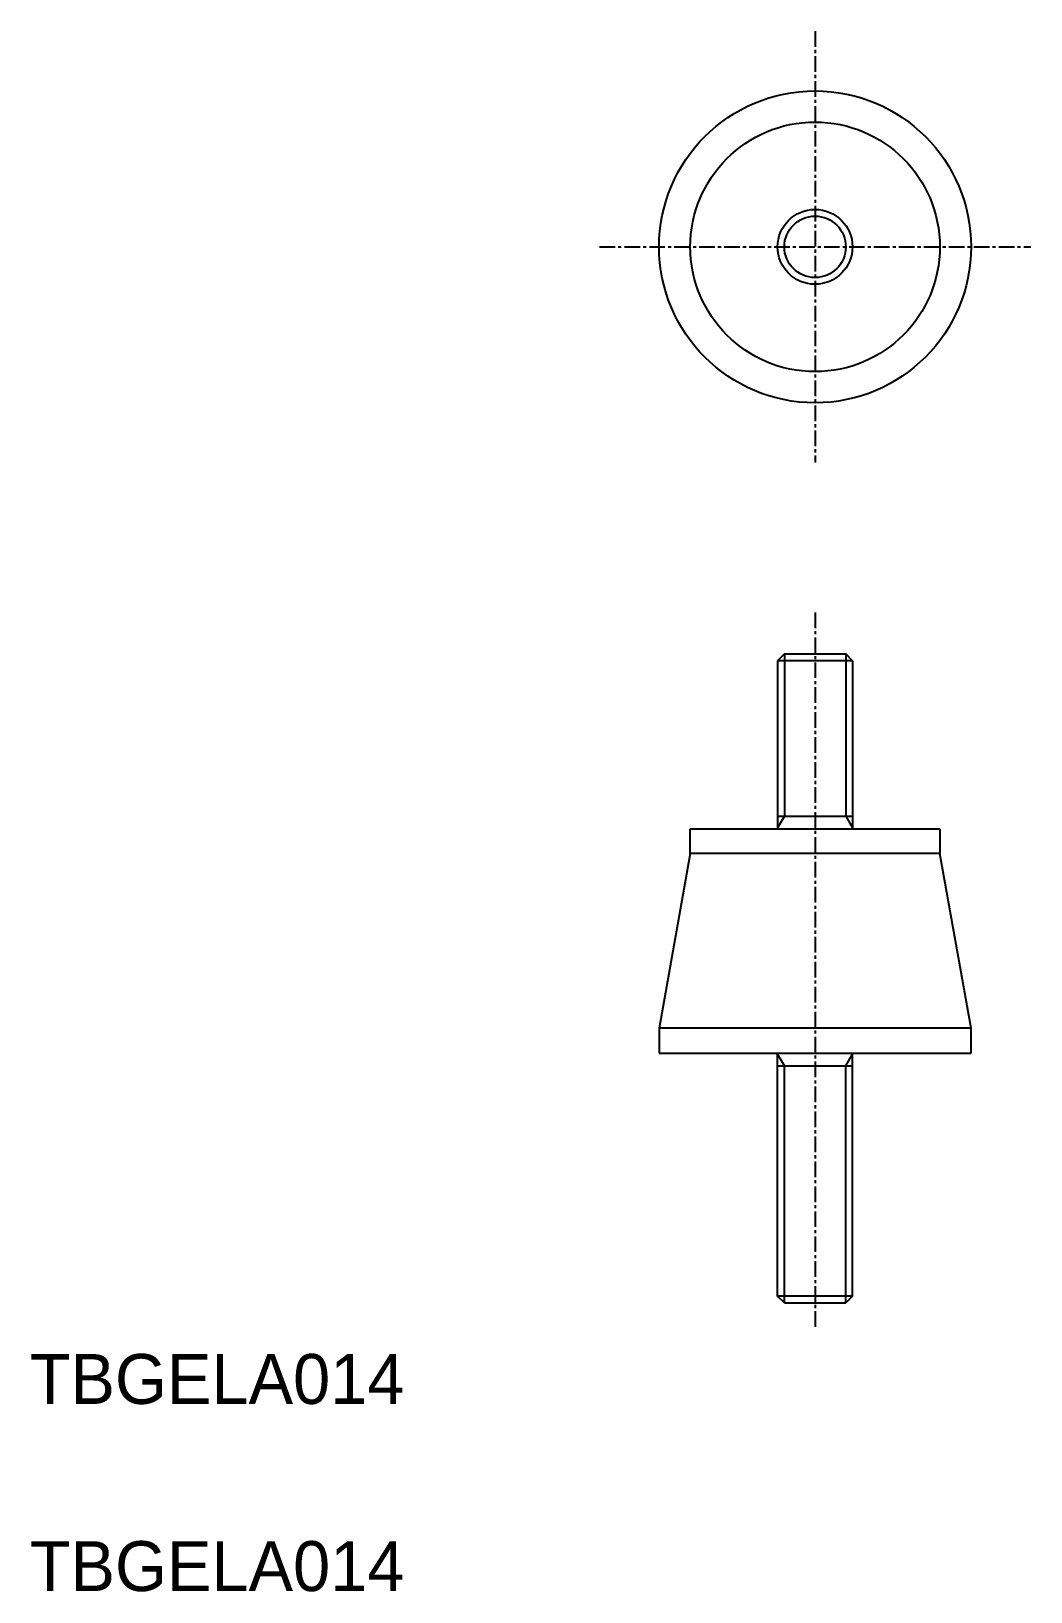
# Model space of a CAD drawing. Extents: x 10 to 90, y 10 to 135.
import ezdxf

# ---------------------------------------------------------------- set-up
doc = ezdxf.new("R2010")
doc.units = 0
doc.linetypes.add('CENTER', pattern=[2, 1.25, -0.25, 0.25, -0.25])
doc.layers.get('0').update_dxf_attribs({"linetype": 'CONTINUOUS'})
doc.layers.add('CENTER', color=1, linetype='CENTER')

msp = doc.modelspace()

# ---------------------------------------------------------------- linework, layer by layer
at = {"color": 7, "linetype": 'CONTINUOUS'}
for p, q in [((70.49, 85.1), (69.94, 84.56)), ((70.49, 85.1), (75.4, 85.1)), ((75.94, 84.56), (75.4, 85.1)), ((75.94, 84.56), (69.94, 84.56)), ((69.94, 84.56), (69.94, 71.1)), ((75.94, 84.56), (75.94, 71.1)), ((69.94, 72.1), (75.94, 72.1)), ((62.94, 71.1), (82.94, 71.1)), ((62.94, 69.1), (62.94, 71.1)), ((82.94, 71.1), (82.94, 69.1)), ((62.94, 69.1), (60.44, 55.1)), ((82.94, 69.1), (62.94, 69.1)), ((85.44, 55.1), (82.94, 69.1)), ((85.44, 55.1), (60.44, 55.1)), ((60.44, 55.1), (60.44, 53.1)), ((85.44, 53.1), (85.44, 55.1)), ((60.44, 53.1), (85.44, 53.1)), ((69.94, 33.64), (69.94, 53.1)), ((75.94, 33.64), (75.94, 53.1)), ((69.94, 52.1), (75.94, 52.1)), ((75.94, 33.64), (69.94, 33.64)), ((70.49, 33.1), (69.94, 33.64)), ((70.49, 33.1), (75.4, 33.1)), ((75.94, 33.64), (75.4, 33.1))]:
    msp.add_line(p, q, dxfattribs=at)
at = {"color": 3, "linetype": 'CONTINUOUS'}
for p, q in [((70.49, 85.1), (70.49, 72.1)), ((75.4, 85.1), (75.4, 72.1)), ((70.49, 72.1), (69.94, 71.16)), ((75.4, 72.1), (75.94, 71.16)), ((70.49, 52.1), (69.94, 53.04)), ((75.4, 52.1), (75.94, 53.04)), ((70.49, 33.1), (70.49, 52.1)), ((75.4, 33.1), (75.4, 52.1))]:
    msp.add_line(p, q, dxfattribs=at)
at = {"color": 7, "linetype": 'CONTINUOUS'}
for radius in [12.5, 10, 3]:
    msp.add_circle((72.94, 117.73), radius, dxfattribs=at)
at = {"color": 3, "linetype": 'CONTINUOUS'}
msp.add_circle((72.94, 117.73), 2.46, dxfattribs=at)
at = {"layer": 'CENTER', "color": 1, "linetype": 'CENTER'}
for p, q in [((72.94, 135.01), (72.94, 100.44)), ((55.66, 117.73), (90.23, 117.73)), ((72.94, 88.43), (72.94, 31.17))]:
    msp.add_line(p, q, dxfattribs=at)

# ---------------------------------------------------------------- texts
at = {"color": 7, "linetype": 'CONTINUOUS'}
for p in [(10, 25), (10, 10)]:
    msp.add_text('TBGELA014', height=4, dxfattribs=at).set_placement(p)

doc.saveas('drawing.dxf')
